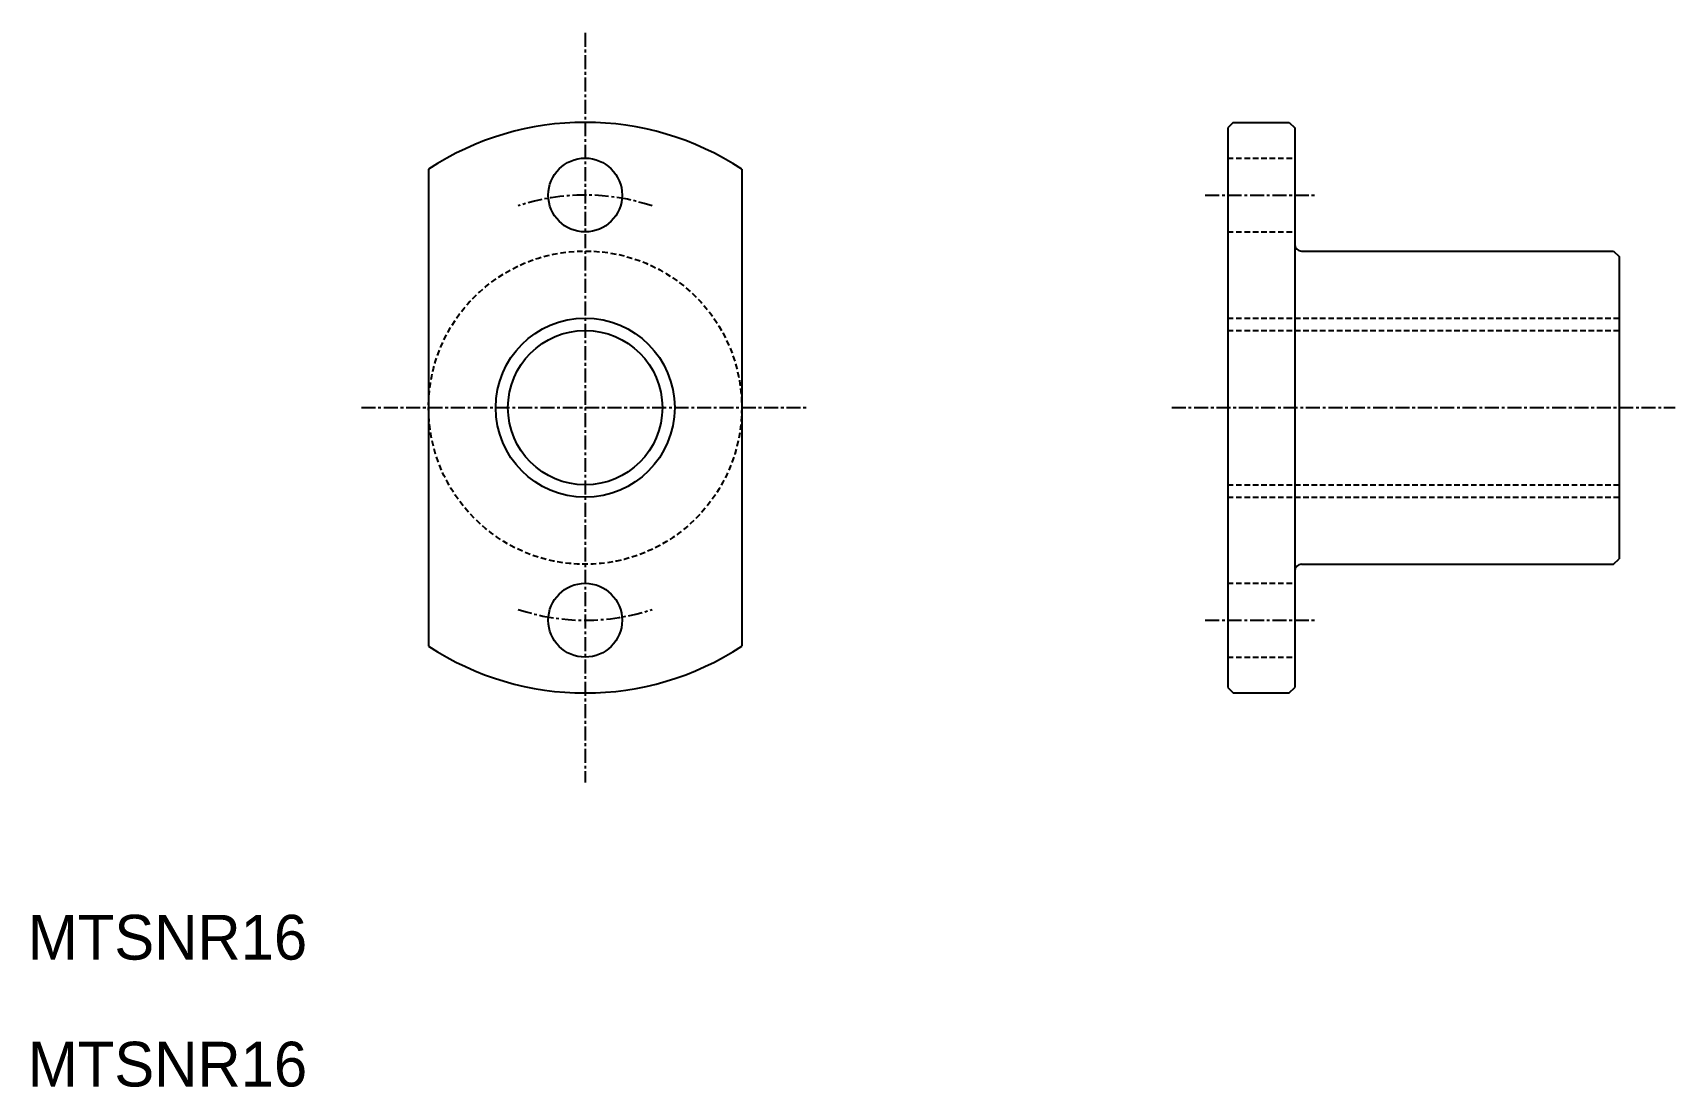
# Model space of a CAD drawing. Extents: x 38 to 185, y 105 to 199.
import ezdxf

# ---------------------------------------------------------------- set-up
doc = ezdxf.new("R2010")
doc.units = 0
doc.linetypes.add('CENTER', pattern=[2, 1.25, -0.25, 0.25, -0.25])
doc.linetypes.add('DASHED', pattern=[0.75, 0.5, -0.25])
doc.layers.get('0').update_dxf_attribs({"linetype": 'CONTINUOUS'})
doc.layers.add('CENTER', color=1, linetype='CENTER')

msp = doc.modelspace()

# ---------------------------------------------------------------- linework, layer by layer
at = {"color": 7, "linetype": 'CONTINUOUS'}
for p, q in [((145.24, 191.43), (144.74, 190.93)), ((144.74, 190.93), (144.74, 140.93)), ((145.24, 191.43), (150.24, 191.43)), ((150.24, 191.43), (150.74, 190.93)), ((150.74, 190.93), (150.74, 140.93)), ((73.31, 187.24), (73.31, 144.61)), ((101.31, 187.24), (101.31, 144.61)), ((151.34, 179.93), (179.24, 179.93)), ((179.24, 179.93), (179.74, 179.43)), ((179.74, 179.43), (179.74, 152.43)), ((144.74, 178.68), (144.74, 178.68)), ((151.34, 151.93), (179.24, 151.93)), ((179.24, 151.93), (179.74, 152.43)), ((144.74, 140.93), (145.24, 140.43)), ((150.24, 140.43), (150.74, 140.93)), ((145.24, 140.43), (150.24, 140.43))]:
    msp.add_line(p, q, dxfattribs=at)
at = {"color": 3, "linetype": 'DASHED'}
for p, q in [((144.74, 188.23), (150.74, 188.23)), ((144.74, 181.63), (150.74, 181.63)), ((144.74, 173.93), (179.74, 173.93)), ((144.74, 172.83), (179.74, 172.83)), ((144.74, 159.03), (179.74, 159.03)), ((144.74, 157.93), (179.74, 157.93)), ((144.74, 150.23), (150.74, 150.23)), ((144.74, 143.63), (150.74, 143.63))]:
    msp.add_line(p, q, dxfattribs=at)
at = {"color": 7, "linetype": 'CONTINUOUS'}
for centre, radius in [((87.31, 184.93), 3.3), ((87.31, 165.93), 6.9), ((87.31, 146.93), 3.3)]:
    msp.add_circle(centre, radius, dxfattribs=at)
at = {"color": 3, "linetype": 'DASHED'}
msp.add_circle((87.31, 165.93), 14, dxfattribs=at)
at = {"color": 3, "linetype": 'CONTINUOUS'}
msp.add_circle((87.31, 165.93), 8, dxfattribs=at)
at = {"color": 7, "linetype": 'CONTINUOUS'}
for centre, radius, start, end in [((87.31, 165.93), 25.5, 56.7002, 123.2998), ((151.34, 180.53), 0.6, 180, 270), ((151.34, 151.33), 0.6, 90, 180), ((87.31, 165.93), 25.5, 236.7002, 303.2998)]:
    msp.add_arc(centre, radius, start, end, dxfattribs=at)
at = {"layer": 'CENTER', "color": 1, "linetype": 'CENTER'}
for p, q in [((87.31, 199.43), (87.31, 132.43)), ((142.74, 184.93), (152.74, 184.93)), ((67.31, 165.93), (107.31, 165.93)), ((139.74, 165.93), (184.74, 165.93)), ((142.74, 146.93), (152.74, 146.93))]:
    msp.add_line(p, q, dxfattribs=at)
for start, end in [(71.5915, 108.4085), (251.5915, 288.4085)]:
    msp.add_arc((87.31, 165.93), 19, start, end, dxfattribs=at)

# ---------------------------------------------------------------- texts
at = {"color": 7, "linetype": 'CONTINUOUS'}
for p in [(37.5, 116.6), (37.5, 105.26)]:
    msp.add_text('MTSNR16', height=4, dxfattribs=at).set_placement(p)

doc.saveas('drawing.dxf')
